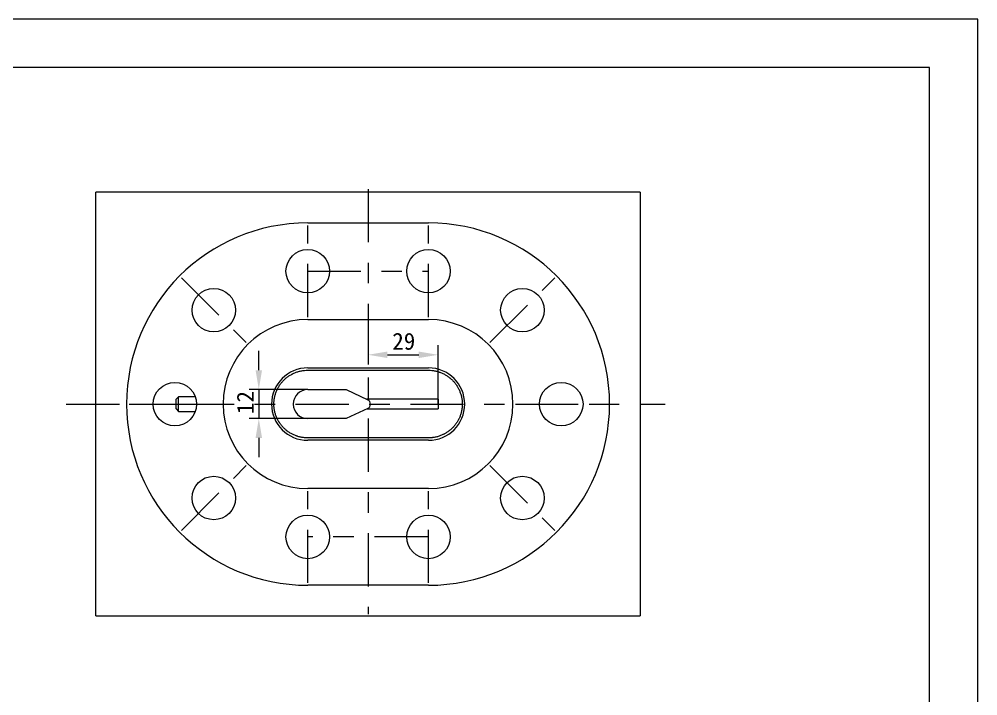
# Model space of a CAD drawing. Header units: millimetres. Extents: x 0 to 1675, y 0 to 1451.
# Drawn here: x 791 to 1188, y 559.9 to 840 of the extents above; entities that cross this region are included whole.
import ezdxf

# ---------------------------------------------------------------- set-up
doc = ezdxf.new("R2010")
doc.units = ezdxf.units.MM
doc.linetypes.add('CENTER', pattern=[47.5, 22, -8.5, 8.5, -8.5])
for name, color, linetype, lineweight in [('1', 7, 'Continuous', 18), ('170', 7, 'Continuous', 18), ('171', 7, 'Continuous', 18), ('173', 7, 'Continuous', 18)]:
    doc.layers.add(name, color=color, linetype=linetype, lineweight=lineweight)
doc.styles.add('宋体', font='')
doc.styles.get('宋体').set_extended_font_data('宋体')
doc.dimstyles.get("Standard").update_dxf_attribs({"dimtxt": 0.18, "dimasz": 0.18, "dimexe": 0.18, "dimexo": 0.0625, "dimgap": 0.09, "dimtad": 0, "dimtih": 1, "dimtoh": 1, "dimdec": 4, "dimzin": 0, "dimdsep": 46, "dimtxsty": 'Standard', "dimcen": 0.09, "dimdle": 0.36, "dimadec": 0, "dimazin": 0, "dimtfac": 1, "dimtdec": 4, "dimtofl": 0, "dimtmove": 0, "dimatfit": 3, "dimfxl": 1, "dimtolj": 1, "dimarcsym": 0})

# ---------------------------------------------------------------- blocks, each defined once
blk = doc.blocks.new('*X15')
at = {"layer": '171'}
for points in [[(888.931248, 694.64392), (891.597915, 694.64392), (890.264582, 686.64392)], [(891.597915, 666.64392), (888.931248, 666.64392), (890.264582, 674.64392)]]:
    blk.add_hatch(color=3, dxfattribs=at).paths.add_polyline_path(points, flags=0)
at = {"layer": '171', "color": 3, "linetype": 'Continuous', "lineweight": 18}
for p, q in [((890.264582, 694.64392), (890.264582, 702.64392)), ((910.512046, 686.64392), (886.264582, 686.64392)), ((890.264582, 686.64392), (890.264582, 674.64392)), ((910.512046, 674.64392), (886.264582, 674.64392)), ((890.264582, 666.64392), (890.264582, 658.64392))]:
    blk.add_line(p, q, dxfattribs=at)
at = {"layer": '171', "color": 3, "lineweight": 13, "insert": (881.164581, 676.51742), "char_height": 7, "width": 16.5027933, "attachment_point": 1, "rotation": 90, "style": '宋体'}
blk.add_mtext('12', dxfattribs=at)
blk = doc.blocks.new('*X24')
at = {"layer": '171'}
for points in [[(943.512046, 702.387578), (943.512046, 699.720911), (935.512046, 701.054245)], [(956.512046, 699.720911), (956.512046, 702.387578), (964.512046, 701.054245)]]:
    blk.add_hatch(color=3, dxfattribs=at).paths.add_polyline_path(points, flags=0)
at = {"layer": '171', "color": 3, "linetype": 'Continuous', "lineweight": 18}
for p, q in [((935.512046, 715.64392), (935.512046, 697.054245)), ((964.512046, 680.64392), (964.512046, 705.054245)), ((943.512046, 701.054245), (956.512046, 701.054245))]:
    blk.add_line(p, q, dxfattribs=at)
at = {"layer": '171', "color": 3, "lineweight": 13, "insert": (945.535546, 710.154245), "char_height": 7, "width": 17.91061453, "attachment_point": 1, "style": '宋体'}
blk.add_mtext('29', dxfattribs=at)

msp = doc.modelspace()

# ---------------------------------------------------------------- linework, layer by layer
at = {"layer": '1', "color": 7, "linetype": 'Continuous', "lineweight": 18}
for p, q in [((910.51205, 755.64392), (960.51205, 755.64392)), ((910.51205, 715.64392), (960.51205, 715.64392)), ((910.51205, 695.64392), (960.51205, 695.64392)), ((910.51205, 694.64392), (960.51205, 694.64392)), ((857.02934, 683.64392), (856.02934, 682.64392)), ((857.02934, 677.64392), (857.02934, 683.64392)), ((863.99724, 683.64392), (857.02934, 683.64392)), ((910.51205, 686.64392), (926.37741, 686.64392)), ((926.37741, 686.64392), (935.35728, 682.45654)), ((856.02934, 678.64392), (856.02934, 682.64392)), ((935.35728, 678.83131), (926.37741, 674.64392)), ((964.51205, 682.64392), (934.95605, 682.64392)), ((964.51205, 682.64392), (964.51205, 678.64392)), ((856.02934, 678.64392), (857.02934, 677.64392)), ((857.02934, 677.64392), (863.99724, 677.64392)), ((934.95605, 678.64392), (964.51205, 678.64392)), ((926.37741, 674.64392), (910.51205, 674.64392)), ((960.51205, 666.64392), (910.51205, 666.64392)), ((960.51205, 665.64392), (910.51205, 665.64392)), ((960.51205, 645.64392), (910.51205, 645.64392)), ((960.51205, 605.64392), (910.51205, 605.64392))]:
    msp.add_line(p, q, dxfattribs=at)
for centre in [(910.51205, 735.64392), (960.51205, 735.64392), (871.62117, 719.53479), (999.40292, 719.53479), (855.51205, 680.64392), (1015.51205, 680.64392), (871.62117, 641.75305), (999.40292, 641.75305), (910.51205, 625.64392), (960.51205, 625.64392)]:
    msp.add_circle(centre, 9, dxfattribs=at)
for centre, radius, start, end in [((910.51205, 680.64392), 75, 90, 270), ((960.51205, 680.64392), 75, 270, 90), ((910.51205, 680.64392), 35, 90, 270), ((960.51205, 680.64392), 35, 270, 90), ((910.51205, 680.64392), 15, 90, 270), ((960.51205, 680.64392), 15, 270, 90), ((910.51205, 680.64392), 6, 90, 270), ((934.51205, 680.64392), 2, 295, 65)]:
    msp.add_arc(centre, radius, start, end, dxfattribs=at)
for points in [[(910.51205, 666.64392), (910.0489, 666.64392), (909.58973, 666.66684), (908.67903, 666.7569), (908.2275, 666.82403), (907.33205, 667.00222), (906.88811, 667.11327), (906.33804, 667.28013), (906.17338, 667.3323), (906.00927, 667.38766), (905.89999, 667.42529), (905.84543, 667.44445), (905.57367, 667.54179), (905.3591, 667.62472), (904.72364, 667.88834), (904.31103, 668.08386), (903.50739, 668.51369), (903.11636, 668.748), (902.54612, 669.12887), (902.35876, 669.26074), (902.08187, 669.46602), (901.99027, 669.5357), (901.8539, 669.64211), (901.8086, 669.67791), (901.71856, 669.74998), (901.31583, 670.07644), (900.93467, 670.42229), (900.29008, 671.0669), (899.98431, 671.4041), (899.4057, 672.1083), (899.13288, 672.4753), (898.81302, 672.95327), (898.75011, 673.04983), (898.62644, 673.24489), (898.56593, 673.34299), (898.38837, 673.63896), (898.27527, 673.83851), (897.95152, 674.44372), (897.75637, 674.85596), (897.40695, 675.69778), (897.25268, 676.12737), (897.05242, 676.78502), (896.99088, 677.00645), (896.92057, 677.28606), (896.90684, 677.34213), (896.88005, 677.45454), (896.86699, 677.51092), (896.82887, 677.68012), (896.80491, 677.79301), (896.69227, 678.35787), (896.62502, 678.81111), (896.53508, 679.72023), (896.5124, 680.17612), (896.5117, 681.09054), (896.5337, 681.54908), (896.59002, 682.12397), (896.60275, 682.23916), (896.63097, 682.4685), (896.67748, 682.81128), (896.73636, 683.15048), (896.87035, 683.82415), (896.98128, 684.26699), (897.24589, 685.14029), (897.39957, 685.57074), (897.66272, 686.20697), (897.75589, 686.41747), (897.87931, 686.67859), (897.90432, 686.73067), (897.9549, 686.83435), (898.03166, 686.98925), (898.11106, 687.14228), (898.38151, 687.64827), (898.6164, 688.03994), (899.12241, 688.79768), (899.39354, 689.16375), (899.82765, 689.69355), (899.97693, 689.86694), (900.20782, 690.12211), (900.32501, 690.24847), (900.44483, 690.37298), (900.52531, 690.45557), (900.56586, 690.49667), (900.93247, 690.86372), (901.27181, 691.17132), (901.97662, 691.75043), (902.34209, 692.02194), (903.09912, 692.52904), (903.49068, 692.76463), (903.99691, 693.0361), (904.09899, 693.08924), (904.30487, 693.19319), (904.40876, 693.24405), (904.72136, 693.3923), (904.93141, 693.48561), (905.56641, 693.74929), (905.99623, 693.90346), (906.86863, 694.16921), (907.31122, 694.2808), (907.98483, 694.41583), (908.21099, 694.45544), (908.55271, 694.50661), (908.66703, 694.5223), (908.83914, 694.54373), (908.89664, 694.55053), (909.01165, 694.56341), (909.06918, 694.56949), (909.58713, 694.62099), (910.0489, 694.64392), (910.51205, 694.64392)], [(960.51205, 694.64392), (960.97519, 694.64392), (961.43436, 694.621), (962.34507, 694.53094), (962.79659, 694.46381), (963.69205, 694.28562), (964.13598, 694.17457), (964.68605, 694.00771), (964.85071, 693.95554), (965.01482, 693.90018), (965.1241, 693.86255), (965.17866, 693.84339), (965.45042, 693.74605), (965.665, 693.66312), (966.30045, 693.3995), (966.71306, 693.20398), (967.5167, 692.77415), (967.90773, 692.53984), (968.47797, 692.15897), (968.66533, 692.0271), (968.94222, 691.82182), (969.03383, 691.75214), (969.17019, 691.64573), (969.21549, 691.60993), (969.30553, 691.53786), (969.70826, 691.2114), (970.08942, 690.86555), (970.73401, 690.22094), (971.03979, 689.88374), (971.61839, 689.17954), (971.89121, 688.81254), (972.21107, 688.33457), (972.27398, 688.23801), (972.39765, 688.04295), (972.45816, 687.94485), (972.63572, 687.64888), (972.74882, 687.44934), (973.07257, 686.84412), (973.26772, 686.43189), (973.61714, 685.59006), (973.77141, 685.16047), (973.97167, 684.50282), (974.03321, 684.28139), (974.10352, 684.00178), (974.11725, 683.94572), (974.14404, 683.8333), (974.15711, 683.77692), (974.19522, 683.60772), (974.21918, 683.49483), (974.33182, 682.92998), (974.39907, 682.47673), (974.48901, 681.56761), (974.5117, 681.11172), (974.51239, 680.1973), (974.49039, 679.73876), (974.43407, 679.16387), (974.42134, 679.04868), (974.39312, 678.81934), (974.34662, 678.47656), (974.28773, 678.13736), (974.15374, 677.46369), (974.04281, 677.02085), (973.7782, 676.14755), (973.62453, 675.7171), (973.36137, 675.08087), (973.2682, 674.87037), (973.14479, 674.60925), (973.11977, 674.55717), (973.06919, 674.45349), (972.99243, 674.29859), (972.91303, 674.14556), (972.64258, 673.63958), (972.4077, 673.2479), (971.90168, 672.49016), (971.63055, 672.12409), (971.19644, 671.59429), (971.04716, 671.42091), (970.81627, 671.16573), (970.69909, 671.03937), (970.57926, 670.91486), (970.49878, 670.83227), (970.45823, 670.79117), (970.09163, 670.42412), (969.75228, 670.11653), (969.04747, 669.53741), (968.68201, 669.2659), (967.92497, 668.7588), (967.53341, 668.52321), (967.02718, 668.25174), (966.9251, 668.1986), (966.71922, 668.09465), (966.61533, 668.04379), (966.30273, 667.89554), (966.09269, 667.80223), (965.45768, 667.53855), (965.02786, 667.38438), (964.15546, 667.11863), (963.71287, 667.00704), (963.03926, 666.87201), (962.8131, 666.8324), (962.47138, 666.78123), (962.35706, 666.76555), (962.18495, 666.74411), (962.12745, 666.73731), (962.01244, 666.72443), (961.95491, 666.71835), (961.43696, 666.66685), (960.97519, 666.64392), (960.51205, 666.64392)]]:
    msp.add_open_spline(points, degree=3, knots=[0, 0, 0, 0, 1.37434269, 1.37434269, 2.74868538, 2.74868538, 4.12302807, 4.12302807, 4.466613743, 4.638406579, 4.638406579, 4.810199415, 4.810199415, 5.49737076, 5.49737076, 6.87171345, 6.87171345, 8.24605614, 8.24605614, 8.933227485, 8.933227485, 9.276813158, 9.276813158, 9.448605994, 9.448605994, 9.620398831, 10.994741521, 10.994741521, 12.369084211, 12.369084211, 13.743426901, 13.743426901, 14.087012573, 14.087012573, 14.430598246, 14.430598246, 15.117769591, 15.117769591, 16.492112281, 16.492112281, 17.866454971, 17.866454971, 18.553626316, 18.553626316, 18.725419152, 18.725419152, 18.897211989, 18.897211989, 19.240797661, 19.240797661, 20.615140351, 20.615140351, 21.989483041, 21.989483041, 23.363825731, 23.363825731, 23.707411404, 23.707411404, 24.050997076, 24.738168421, 24.738168421, 26.112511111, 26.112511111, 27.486853802, 27.486853802, 28.174025147, 28.174025147, 28.345817983, 28.345817983, 28.517610819, 28.861196492, 28.861196492, 30.235539182, 30.235539182, 31.609881872, 31.609881872, 32.297053217, 32.297053217, 32.640638889, 32.812431726, 32.812431726, 32.984224562, 32.984224562, 34.358567252, 34.358567252, 35.732909942, 35.732909942, 37.107252632, 37.107252632, 37.450838305, 37.450838305, 37.794423977, 37.794423977, 38.481595322, 38.481595322, 39.855938012, 39.855938012, 41.230280702, 41.230280702, 41.917452047, 41.917452047, 42.26103772, 42.26103772, 42.432830556, 42.432830556, 42.604623392, 42.604623392, 43.978966082, 43.978966082, 43.978966082, 43.978966082], dxfattribs=at)
at = {"layer": '170', "color": 3, "linetype": 'Continuous', "lineweight": 13}
for p, q in [((1188, 840), (0, 840)), ((1188, 0), (1188, 840))]:
    msp.add_line(p, q, dxfattribs=at)
at = {"layer": '170', "color": 3, "linetype": 'Continuous', "lineweight": 18}
for p, q in [((1168, 820), (50, 820)), ((1168, 20), (1168, 820))]:
    msp.add_line(p, q, dxfattribs=at)
at = {"layer": '170', "color": 1, "linetype": 'CENTER', "lineweight": 18}
for p, q in [((935.51205, 769.64392), (935.51205, 593.64392)), ((810.51205, 680.64392), (1058.51205, 680.64392))]:
    msp.add_line(p, q, dxfattribs=at)
at = {"layer": '171', "color": 1, "linetype": 'CENTER', "lineweight": 18}
for p, q in [((910.51205, 716.64392), (910.51205, 754.64392)), ((960.51205, 716.64392), (960.51205, 754.64392)), ((910.51205, 735.64392), (960.51205, 735.64392)), ((858.18614, 732.96982), (885.0562, 706.09976)), ((985.96789, 706.09976), (1012.83795, 732.96982)), ((836.51205, 680.64392), (874.51205, 680.64392)), ((996.51205, 680.64392), (1034.51205, 680.64392)), ((858.18614, 628.31802), (885.0562, 655.18808)), ((985.96789, 655.18808), (1012.83795, 628.31802)), ((910.51205, 606.64392), (910.51205, 644.64392)), ((960.51205, 606.64392), (960.51205, 644.64392)), ((960.11205, 625.64392), (910.71205, 625.64392))]:
    msp.add_line(p, q, dxfattribs=at)
at = {"layer": '173', "color": 35, "linetype": 'Continuous', "lineweight": 18}
for p, q in [((822.81205, 592.94392), (822.81205, 768.34392)), ((1048.21205, 768.34392), (822.81205, 768.34392)), ((1048.21205, 768.34392), (1048.21205, 592.94392)), ((822.81205, 592.94392), (1048.21205, 592.94392))]:
    msp.add_line(p, q, dxfattribs=at)

# ---------------------------------------------------------------- dimensions: what is measured, and where the dimension line sits
at = {"layer": '171', "color": 3, "linetype": 'Continuous', "lineweight": 13}
dim = msp.add_linear_dim(base=(964.51205, 701.05425), p1=(935.51205, 715.64392), p2=(964.51205, 680.64392), dimstyle='Standard', override={"dimscale": 2, "dimtxt": 3.5, "dimasz": 4, "dimexe": 2, "dimexo": 0, "dimgap": 1.05, "dimtad": 1, "dimtih": 0, "dimtoh": 0, "dimdec": 1, "dimzin": 8, "dimtxsty": '宋体', "dimsah": 1, "dimdle": 8, "dimclrd": 3, "dimclre": 3, "dimclrt": 3, "dimtfac": 0.571429, "dimtdec": 2, "dimtofl": 1, "dimtzin": 8}, dxfattribs=at)
dim.commit()
dim.dimension.update_dxf_attribs({"geometry": '*X24', "text_midpoint": (950.01205, 701.05425), "dimtype": 160})
dim = msp.add_linear_dim(base=(890.26458, 674.64392), p1=(910.51205, 686.64392), p2=(910.51205, 674.64392), angle=90, dimstyle='Standard', override={"dimscale": 2, "dimtxt": 3.5, "dimasz": 4, "dimexe": 2, "dimexo": 0, "dimgap": 1.05, "dimtad": 1, "dimtih": 0, "dimtoh": 0, "dimdec": 1, "dimzin": 8, "dimtxsty": '宋体', "dimsah": 1, "dimdle": 8, "dimclrd": 3, "dimclre": 3, "dimclrt": 3, "dimtfac": 0.571429, "dimtdec": 2, "dimtofl": 1, "dimtzin": 8}, dxfattribs=at)
dim.commit()
dim.dimension.update_dxf_attribs({"geometry": '*X15', "text_midpoint": (890.26458, 680.64392), "dimtype": 160})

doc.saveas('drawing.dxf')
